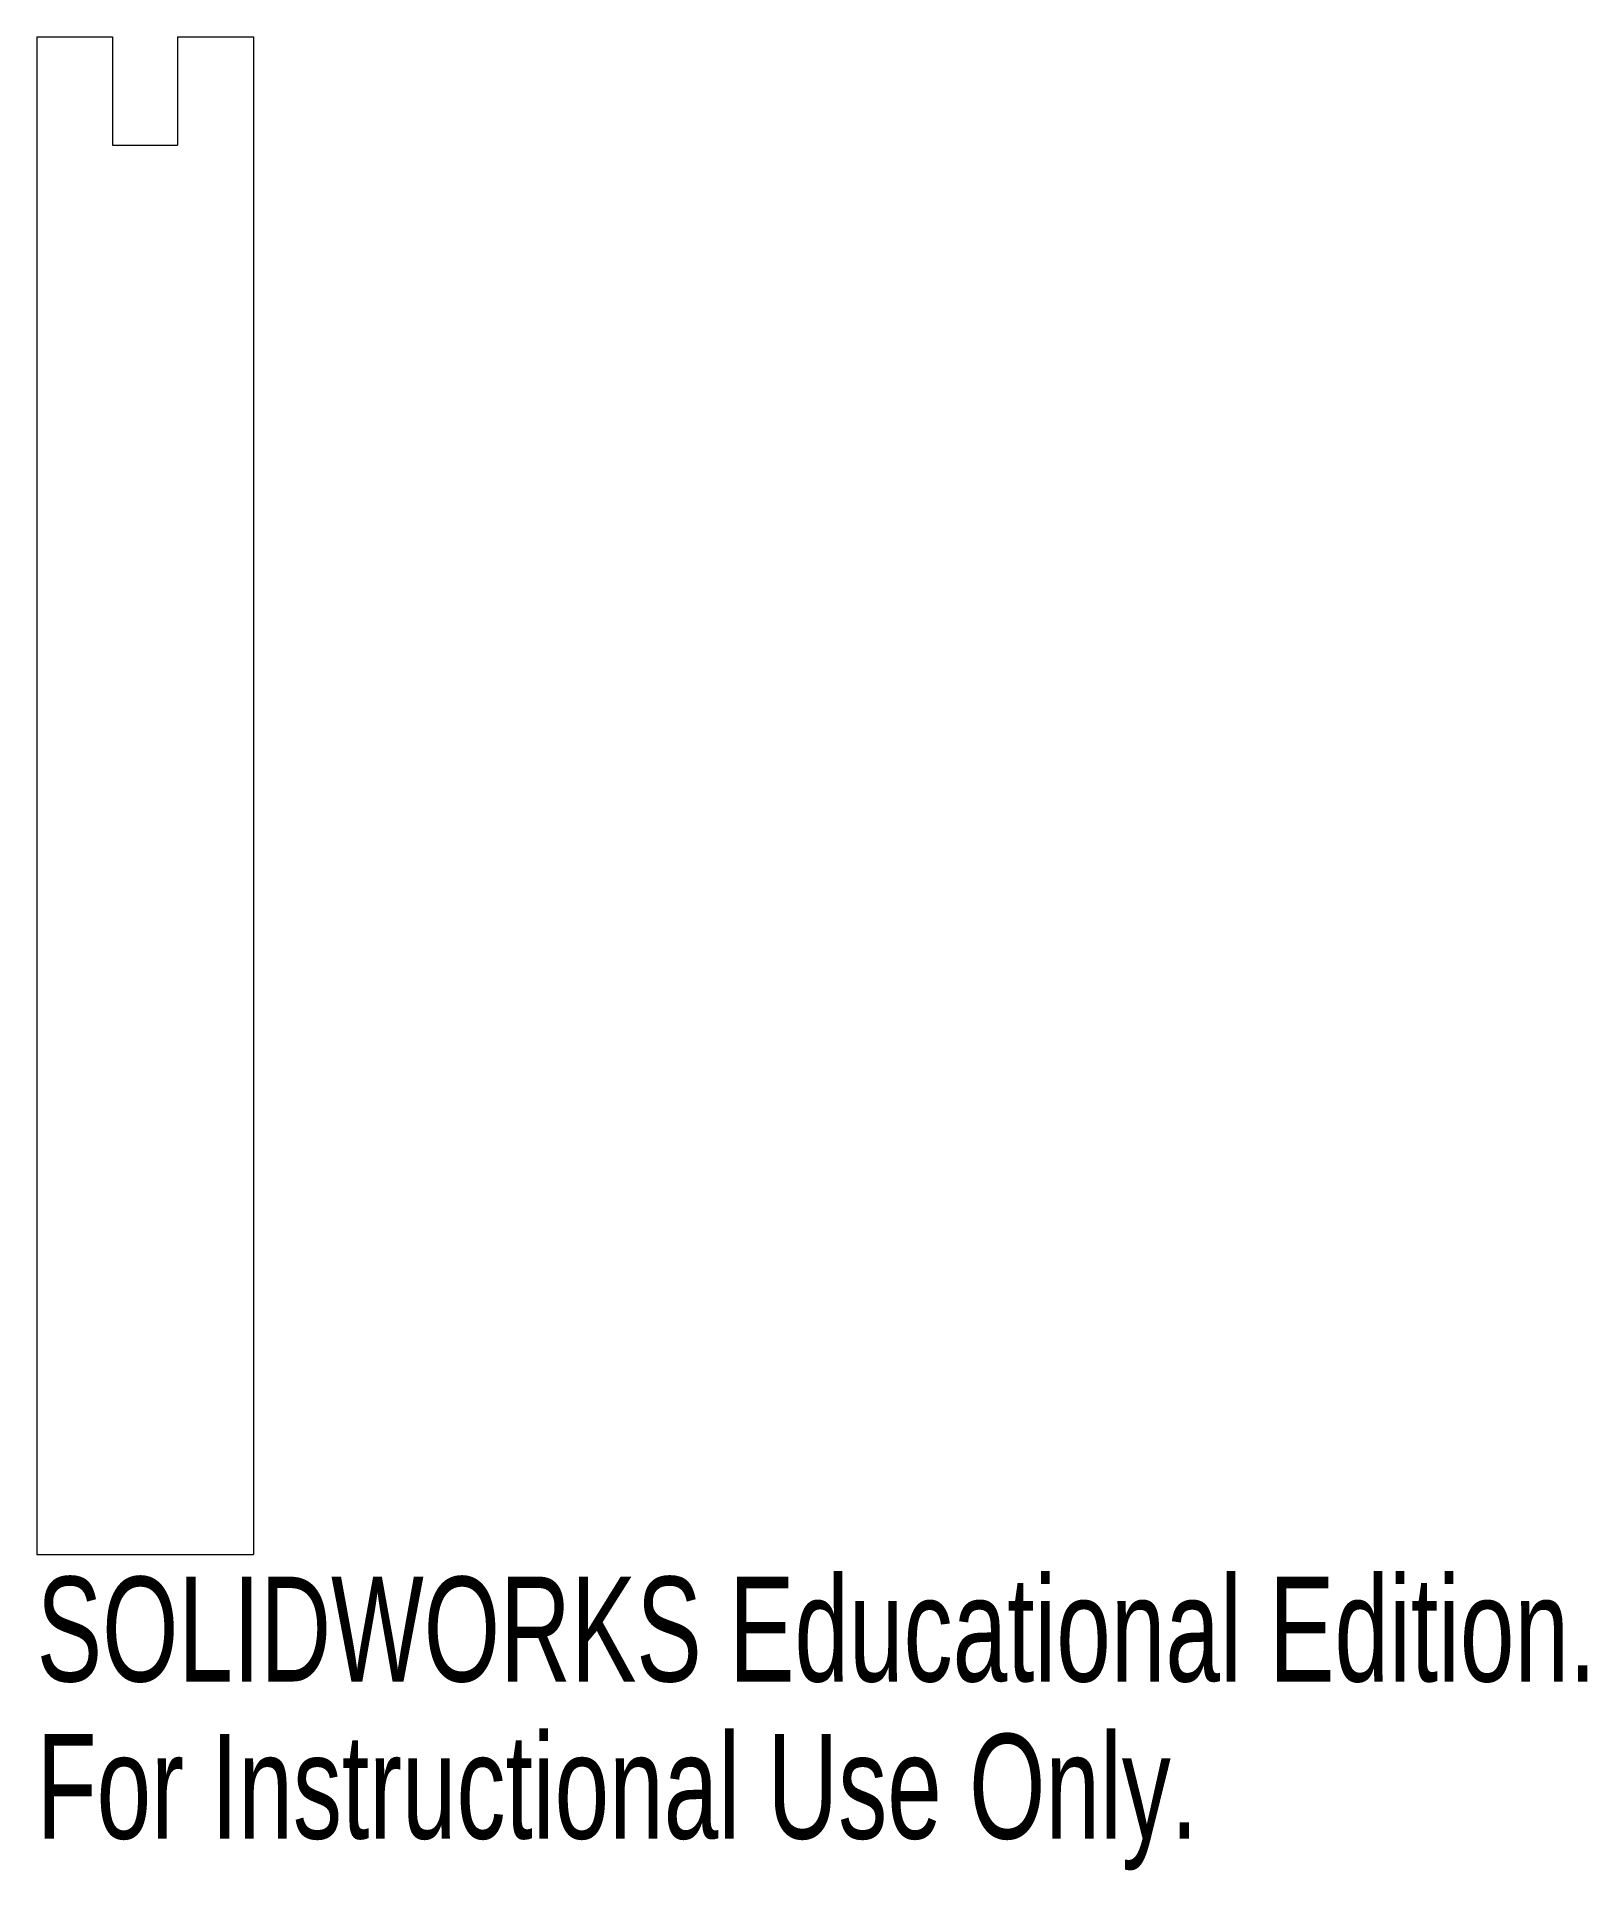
# Model space of a CAD drawing. Header units: millimetres. Extents: x -0.5 to 6.65, y -4.96 to 3.5.
import ezdxf

# ---------------------------------------------------------------- set-up
doc = ezdxf.new("R2010")
doc.units = ezdxf.units.MM
doc.styles.add('SLDTEXTSTYLE0', font='TXT', dxfattribs={"width": 0.7})

msp = doc.modelspace()

# ---------------------------------------------------------------- linework, layer by layer
at = {"color": 7, "linetype": 'Continuous', "lineweight": 15}
for p, q in [((-0.5, 3.5), (-0.5, -3.5)), ((-0.5, 3.5), (-0.15, 3.5)), ((-0.15, 3.5), (-0.15, 3)), ((0.15, 3.5), (0.15, 3)), ((0.15, 3.5), (0.5, 3.5)), ((0.5, 3.5), (0.5, -3.5)), ((-0.15, 3), (0.15, 3)), ((-0.5, -3.5), (0.5, -3.5))]:
    msp.add_line(p, q, dxfattribs=at)

# ---------------------------------------------------------------- texts
at = {"color": 7, "linetype": 'Continuous', "char_height": 0.483362, "attachment_point": 1, "style": 'SLDTEXTSTYLE0'}
for s, insert in [('SOLIDWORKS Educational Edition.', (-0.5, -3.602)), ('For Instructional Use Only.', (-0.5, -4.327))]:
    msp.add_mtext(s, dxfattribs=dict(at, insert=insert))

doc.saveas('drawing.dxf')
